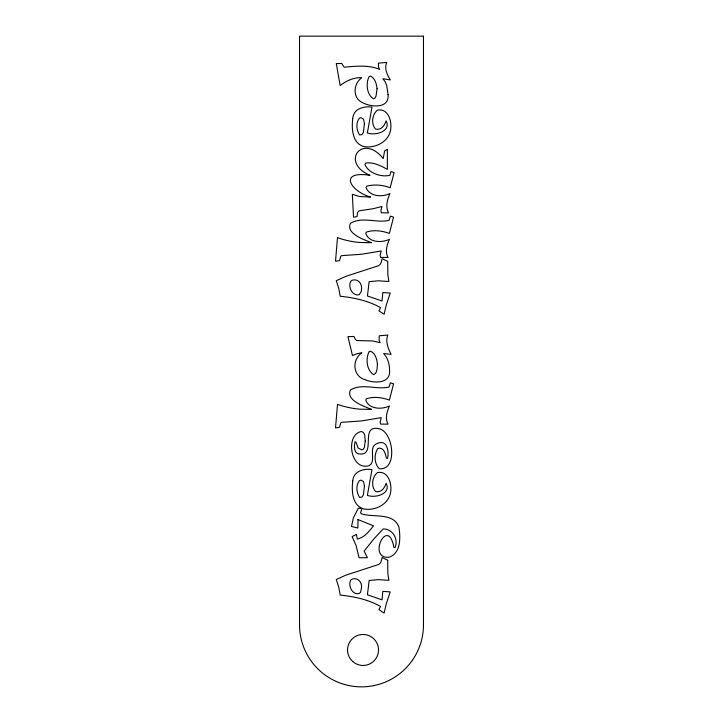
<?xml version="1.0" encoding="UTF-8"?>
<svg xmlns="http://www.w3.org/2000/svg" width="723" height="723" viewBox="0 0 723 723"><rect width="100%" height="100%" fill="white"/><g stroke="black" fill="none" stroke-linecap="round" stroke-linejoin="round"><path stroke-width="1.08" d="M357.993 519.539L357.867 528.025L351.505 526.489L353.357 517.867L358.247 508.242L361.916 508.549L360.56 512.914L361.572 513.845C373.267 517.758 393.773 512.227 398.933 527.221C400.587 537.505 401.003 554.026 388.468 557.334C367.085 558.436 388.152 515.436 393.899 547.456L395.056 547.582C398.581 538.987 392.815 529.028 383.298 528.884L374.36 538.373L364.139 551.08L367.383 557.704L359.087 557.758L356.087 545.549L352.155 536.565L356.394 534.387L357.334 539.069C364.302 537.56 369.29 531.242 373.457 525.847L357.993 519.539M387.347 149.39L387.347 169.39C380.885 165.793 373.303 161.816 365.721 163.091L364.925 164.555C368.685 173.213 380.985 177.406 389.86 175.318L391.016 171.532L394.089 172.616L390.167 187.781C382.901 184.98 374.532 184.184 366.968 186.064L366.019 187.555C369.634 196.746 382.124 197.37 389.986 193.538C387.284 199.403 385.269 206.923 388.567 212.896L381.292 212.788L380.922 210.619L381.952 206.471L373.303 208.694L360.027 210.673L358.364 211.342L357.551 212.788L357.035 216.602L353.511 217.18L352.345 194.288L359.521 196.502L370.574 197.072C350.068 191.125 338.174 170.402 370.004 175.318C339.683 162.458 362.53 132.661 383.244 158.572L384.591 150.98L387.347 149.39M387.727 261.446L387.826 274.36L388.884 281.5L378.219 280.804L369.155 281.663L367.429 295.969L382.015 301.03L382.829 292.544L390.23 293.068L386.317 304.862L384.121 314.216L378.942 310.845L380.542 307.646C368.296 300.696 354.098 297.695 340.208 296.24L338.798 288.567L336.285 280.696L345.766 276.376L378.599 265.675L380.045 264.636L381.138 262.585L382.142 258.662L387.727 261.446M387.727 560.262L387.826 573.185L388.884 580.316L378.219 579.62L369.155 580.488L367.429 594.785L382.015 599.846L382.829 591.36L390.23 591.893L386.317 603.687L384.121 613.032L378.942 609.67L380.542 606.47C368.296 599.512 354.098 596.52 340.208 595.065L338.798 587.383L336.285 579.512L345.766 575.192L378.599 564.491L380.045 563.452L381.138 561.4L382.142 557.478L387.727 560.262M364.419 123.714L363.407 132.336L362.151 134.487L359.62 134.993C356.448 130.411 355.653 122.702 359.412 118.183L361.003 117.677L363.57 119.187L364.419 123.714M364.419 486.154L363.407 494.776L362.151 496.927L359.62 497.433C356.448 492.851 355.653 485.142 359.412 480.623L361.003 480.117L363.57 481.626L364.419 486.154M365.242 440.949L364.374 447.582L363.298 449.245L361.789 449.796L358.12 448.061L355.924 442.087L355.002 441.861L354.387 445.901L354.731 449.489L355.77 452.056L357.487 453.592C378.12 458.219 358.581 424.537 378.789 428.658C393.664 431.468 398.048 470.709 379.295 468.73C374.27 463.931 373.809 454.261 377.74 448.658L379.512 448.07C384.446 448.468 385.422 454.18 386.38 458.084L387.483 458.445C389.299 452.038 387.194 439.042 377.641 443.335C368.287 446.245 375.282 457.903 371.08 464.112L369.046 465.684C350.366 471.089 345.016 434.894 361.129 431.55L362.711 431.965L363.913 433.222L364.735 435.3L365.242 440.949M377.063 88.667L376.023 96.15L374.894 98.174L373.52 98.843C366.796 94.749 365.666 83.651 368.992 76.792L370.257 76.069C375.056 77.759 376.547 84.121 377.063 88.667M388.097 94.758C389.39 108.821 371.053 107.284 362.684 102.693C352.128 98.256 353.321 83.642 361.789 77.677C353.872 77.298 346.308 80.786 340.144 85.522L336.285 63.543L341.744 63.488L344.121 67.194C355.843 66.164 368.378 64.69 379.692 69.417L378.5 67.103L378.409 63.181L386.751 62.404C384.012 68.197 387.194 74.921 390.293 79.928L382.892 78.735L385.052 81.618L386.706 85.468L388.097 94.758M377.442 364.311C377.026 367.646 377.523 373.312 373.674 374.686C366.669 370.519 365.467 358.789 369.046 351.794L370.257 351.215C375.418 352.788 376.954 359.557 377.442 364.311M389.58 370.293C390.872 383.832 373.963 383.579 365.251 379.738C352.716 376.502 351.64 359.611 361.852 352.824L357.424 353.601L352.472 355.553L347.953 336.638L353.945 336.466L355.436 339.53L356.773 340.56L372.707 340.958L380.135 342.675L379.168 340.66L379.195 335.824L387.79 335.047C385.205 341.355 388.152 348.667 391.143 354.351L383.615 353.547C387.862 358.039 389.57 364.22 389.58 370.293M337.514 237.686L335.508 261.22L339.548 260.632L340.678 256.376L341.618 255.653L361.383 254.27L381.292 250.953L380.135 255.129L380.605 257.406L388.043 257.46C384.781 251.785 387.04 244.835 389.453 239.268C381.816 243.018 368.929 242.702 365.775 233.43L366.227 232.191C373.502 229.543 382.187 230.773 389.39 233.43L393.556 217.126L390.42 216.159L389.01 220.379C376.484 223.299 362.078 216.213 350.384 223.362C345.585 233.728 364.835 239.991 371.667 242.693L359.855 242.485A89.444 89.444 0 0 1 337.514 237.686M337.514 404.374L335.508 427.908L339.548 427.32L340.678 423.063L341.618 422.331L361.383 420.949L381.292 417.641L380.135 421.816L380.605 424.094L388.043 424.148C384.781 418.463 387.04 411.523 389.453 405.955C381.816 409.706 368.929 409.39 365.775 400.117L366.227 398.879C373.502 396.231 382.187 397.46 389.39 400.117L393.556 383.814L390.42 382.838L389.01 387.067C376.484 389.986 362.078 382.901 350.384 390.04C345.585 400.415 364.835 406.678 371.667 409.381L359.855 409.173A89.444 89.444 0 0 1 337.514 404.365M352.743 118.545C351.532 128.522 352.164 143.687 364.175 146.588C374.812 148.387 387.365 142.512 390.248 131.577C392.589 123 388.947 108.079 377.569 110.086C372.173 114.017 370.836 123.922 375.436 128.884L377.252 129.39C382.124 129.399 384.844 124.835 386.127 120.795C391.55 131.432 375.092 135.996 367.374 132.924L371.984 107.14C363.786 105.856 353.375 108.685 352.743 118.545M352.743 480.985C351.532 490.962 352.164 506.127 364.175 509.028C374.812 510.818 387.365 504.952 390.248 494.017C392.589 485.44 388.947 470.519 377.569 472.526C372.173 476.457 370.836 486.362 375.436 491.324L377.252 491.83C382.124 491.839 384.844 487.275 386.127 483.235C391.55 493.872 375.092 498.436 367.374 495.363L371.984 469.579C363.786 468.296 353.375 471.125 352.743 480.985M361.536 288.848L361.283 291.559L359.241 294.659C352.408 296.683 347.591 286.534 350.854 281.211L352.191 280.235C357.668 278.382 362.232 283.533 361.536 288.848M361.536 587.663L360.515 592.318L359.241 593.475C352.408 595.499 347.591 585.35 350.854 580.027L352.191 579.06C357.668 577.198 362.232 582.349 361.536 587.663M423.47 36.15L299.53 36.15L299.53 624.88A61.97 61.97 0 0 0 361.5 686.85A61.97 61.97 0 0 0 423.47 624.88L423.47 36.15M352.761 661.554A15.49 15.49 0 0 0 378.219 653.068A15.49 15.49 0 0 0 358.147 635.264A15.49 15.49 0 0 0 352.761 661.554"/></g></svg>
